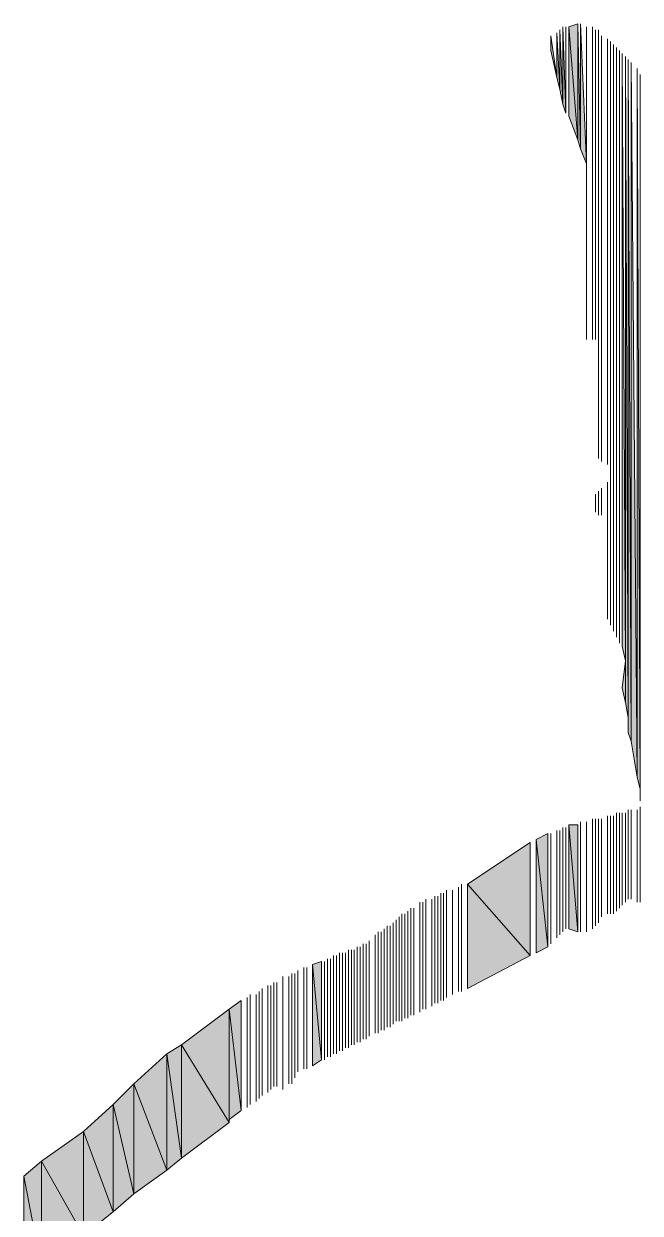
# Model space of a CAD drawing. Header units: millimetres. Extents: x -30643 to 86172, y -19411 to 63186.
# Drawn here: x 83077.6 to 83223.2, y -171.7 to 109.4 of the extents above; entities that cross this region are included whole.
import ezdxf

# ---------------------------------------------------------------- set-up
doc = ezdxf.new("R2010")
doc.units = ezdxf.units.MM

msp = doc.modelspace()

# ---------------------------------------------------------------- hatches: boundary and pattern name
h = msp.add_hatch(color=0)
h.dxf.hatch_style = 2
h.paths.add_polyline_path([(83203.54, 96.72), (83204.24, 93.91), (83203.54, 107.28)])
h = msp.add_hatch(color=0)
h.dxf.hatch_style = 2
h.paths.add_polyline_path([(83204.24, 93.91), (83204.95, 90.39), (83204.24, 107.98)])
h = msp.add_hatch(color=0)
h.dxf.hatch_style = 2
h.paths.add_polyline_path([(83204.95, 90.39), (83205.65, 88.28), (83204.95, 108.68)])
h = msp.add_hatch(color=0)
h.dxf.hatch_style = 2
h.paths.add_polyline_path([(83208.47, 81.95), (83208.47, 109.39), (83206.36, 108.68)])
h = msp.add_hatch(color=0)
h.dxf.hatch_style = 2
h.paths.add_polyline_path([(83206.36, 87.57), (83208.47, 81.95), (83206.36, 108.68)])
h = msp.add_hatch(color=0)
h.dxf.hatch_style = 2
h.paths.add_polyline_path([(83208.47, 81.95), (83209.17, 79.83), (83208.47, 109.39)])
h = msp.add_hatch(color=0)
h.dxf.hatch_style = 2
h.paths.add_polyline_path([(83209.17, 79.83), (83210.58, 76.32), (83209.17, 109.39)])
h = msp.add_hatch(color=0)
h.dxf.hatch_style = 2
h.paths.add_polyline_path([(83202.13, 103.06), (83203.54, 96.72), (83202.13, 106.57)])
h = msp.add_hatch(color=0)
h.dxf.hatch_style = 2
h.paths.add_polyline_path([(83216.21, 3.84), (83216.21, 1.73), (83216.21, 105.17)])
h = msp.add_hatch(color=0)
h.dxf.hatch_style = 2
h.paths.add_polyline_path([(83219.02, -37.68), (83219.73, -41.2), (83219.02, 101.65)])
h = msp.add_hatch(color=0)
h.dxf.hatch_style = 2
h.paths.add_polyline_path([(83219.73, -51.05), (83220.43, -54.57), (83219.73, 101.65)])
h = msp.add_hatch(color=0)
h.dxf.hatch_style = 2
h.paths.add_polyline_path([(83220.43, -55.98), (83220.43, -58.09), (83220.43, 100.94)])
h = msp.add_hatch(color=0)
h.dxf.hatch_style = 2
h.paths.add_polyline_path([(83220.43, -58.09), (83221.13, -60.2), (83220.43, 100.24)])
h = msp.add_hatch(color=0)
h.dxf.hatch_style = 2
h.paths.add_polyline_path([(83221.13, -60.2), (83222.54, -68.64), (83221.13, 100.24)])
h = msp.add_hatch(color=0)
h.dxf.hatch_style = 2
h.paths.add_polyline_path([(83222.54, -68.64), (83223.24, -71.46), (83222.54, 98.83)])
h = msp.add_hatch(color=0)
h.dxf.hatch_style = 2
h.paths.add_polyline_path([(83219.73, -51.05), (83219.73, -41.2), (83219.02, -47.53)])
h = msp.add_hatch(color=0)
h.dxf.hatch_style = 2
h.paths.add_polyline_path([(83206.36, -104.53), (83208.47, -105.23), (83206.36, -79.9)])
h = msp.add_hatch(color=0)
h.dxf.hatch_style = 2
h.paths.add_polyline_path([(83208.47, -105.23), (83208.47, -79.9), (83206.36, -79.9)])
h = msp.add_hatch(color=0)
h.dxf.hatch_style = 2
h.paths.add_polyline_path([(83197.21, -110.86), (83197.21, -84.12), (83182.43, -93.97)])
h = msp.add_hatch(color=0)
h.dxf.hatch_style = 2
h.paths.add_polyline_path([(83201.43, -108.75), (83201.43, -82.01), (83198.62, -83.42)])
h = msp.add_hatch(color=0)
h.dxf.hatch_style = 2
h.paths.add_polyline_path([(83198.62, -110.16), (83201.43, -108.75), (83198.62, -83.42)])
h = msp.add_hatch(color=0)
h.dxf.hatch_style = 2
h.paths.add_polyline_path([(83182.43, -118.6), (83197.21, -110.86), (83182.43, -93.97)])
h = msp.add_hatch(color=0)
h.dxf.hatch_style = 2
h.paths.add_polyline_path([(83147.95, -135.49), (83147.95, -112.27), (83145.84, -112.97)])
h = msp.add_hatch(color=0)
h.dxf.hatch_style = 2
h.paths.add_polyline_path([(83145.84, -136.9), (83147.95, -135.49), (83145.84, -112.97)])
h = msp.add_hatch(color=0)
h.dxf.hatch_style = 2
h.paths.add_polyline_path([(83126.14, -150.27), (83126.14, -123.53), (83114.88, -131.97)])
h = msp.add_hatch(color=0)
h.dxf.hatch_style = 2
h.paths.add_polyline_path([(83128.95, -147.45), (83128.95, -121.42), (83126.14, -123.53)])
h = msp.add_hatch(color=0)
h.dxf.hatch_style = 2
h.paths.add_polyline_path([(83126.14, -149.57), (83128.95, -147.45), (83126.14, -123.53)])
h = msp.add_hatch(color=0)
h.dxf.hatch_style = 2
h.paths.add_polyline_path([(83114.88, -158.71), (83114.88, -131.97), (83111.36, -134.08)])
h = msp.add_hatch(color=0)
h.dxf.hatch_style = 2
h.paths.add_polyline_path([(83114.88, -158.71), (83126.14, -150.27), (83114.88, -131.97)])
h = msp.add_hatch(color=0)
h.dxf.hatch_style = 2
h.paths.add_polyline_path([(83111.36, -161.53), (83111.36, -134.08), (83103.62, -141.12)])
h = msp.add_hatch(color=0)
h.dxf.hatch_style = 2
h.paths.add_polyline_path([(83111.36, -161.53), (83114.88, -158.71), (83111.36, -134.08)])
h = msp.add_hatch(color=0)
h.dxf.hatch_style = 2
h.paths.add_polyline_path([(83103.62, -167.16), (83103.62, -141.12), (83098.69, -146.05)])
h = msp.add_hatch(color=0)
h.dxf.hatch_style = 2
h.paths.add_polyline_path([(83103.62, -167.16), (83111.36, -161.53), (83103.62, -141.12)])
h = msp.add_hatch(color=0)
h.dxf.hatch_style = 2
h.paths.add_polyline_path([(83098.69, -171.38), (83098.69, -146.05), (83091.66, -152.38)])
h = msp.add_hatch(color=0)
h.dxf.hatch_style = 2
h.paths.add_polyline_path([(83098.69, -171.38), (83103.62, -167.16), (83098.69, -146.05)])
h = msp.add_hatch(color=0)
h.dxf.hatch_style = 2
h.paths.add_polyline_path([(83091.66, -177.01), (83091.66, -152.38), (83081.8, -159.42)])
h = msp.add_hatch(color=0)
h.dxf.hatch_style = 2
h.paths.add_polyline_path([(83091.66, -177.01), (83098.69, -171.38), (83091.66, -152.38)])
h = msp.add_hatch(color=0)
h.dxf.hatch_style = 2
h.paths.add_polyline_path([(83081.8, -184.75), (83081.8, -159.42), (83077.58, -162.94)])
h = msp.add_hatch(color=0)
h.dxf.hatch_style = 2
h.paths.add_polyline_path([(83081.8, -184.75), (83091.66, -177.01), (83081.8, -159.42)])
h = msp.add_hatch(color=0)
h.dxf.hatch_style = 2
h.paths.add_polyline_path([(83077.58, -187.56), (83081.8, -184.75), (83077.58, -162.94)])

# ---------------------------------------------------------------- linework, layer by layer
at = {"color": 0, "lineweight": 0}
for points in [[(83203.54, 96.72), (83203.54, 107.28)], [(83203.54, 96.72), (83204.24, 93.91), (83203.54, 107.28)], [(83204.24, 93.91), (83204.24, 107.98)], [(83204.24, 93.91), (83204.95, 90.39), (83204.24, 107.98)], [(83204.95, 90.39), (83204.95, 108.68)], [(83204.95, 90.39), (83205.65, 88.28), (83204.95, 108.68)], [(83205.65, 88.28), (83205.65, 108.68)], [(83205.65, 88.28), (83205.65, 108.68)], [(83208.47, 81.95), (83208.47, 109.39), (83206.36, 108.68)], [(83206.36, 87.57), (83206.36, 108.68)], [(83206.36, 87.57), (83206.36, 108.68)], [(83206.36, 87.57), (83206.36, 108.68)], [(83206.36, 87.57), (83208.47, 81.95), (83206.36, 108.68)], [(83208.47, 81.95), (83209.17, 79.83), (83208.47, 109.39)], [(83209.17, 79.83), (83209.17, 109.39)], [(83209.17, 79.83), (83210.58, 76.32), (83209.17, 109.39)], [(83210.58, 76.32), (83210.58, 108.68)], [(83210.58, 34.8), (83210.58, 108.68)], [(83211.99, 34.8), (83211.99, 108.68)], [(83211.99, 34.8), (83211.99, 108.68)], [(83211.99, 34.8), (83211.99, 108.68)], [(83211.99, 34.8), (83211.99, 108.68)], [(83211.99, 34.8), (83211.99, 108.68)], [(83211.99, 34.8), (83211.99, 108.68)], [(83211.99, 34.8), (83211.99, 108.68)], [(83211.99, 34.8), (83211.99, 108.68)], [(83212.69, 34.8), (83212.69, 107.98)], [(83212.69, 34.8), (83212.69, 107.98)], [(83212.69, 34.8), (83212.69, 107.98)], [(83212.69, 34.8), (83212.69, 107.98)], [(83213.39, 34.8), (83213.39, 107.98)], [(83213.39, 6.65), (83213.39, 107.98)], [(83213.39, 6.65), (83213.39, 107.28)], [(83213.39, 6.65), (83213.39, 107.28)], [(83202.13, 103.06), (83202.13, 106.57)], [(83202.13, 103.06), (83203.54, 96.72), (83202.13, 106.57)], [(83214.1, 5.95), (83214.1, 106.57)], [(83214.1, 5.95), (83214.1, 106.57)], [(83215.5, 5.24), (83215.5, 105.87)], [(83215.5, 5.24), (83215.5, 105.87)], [(83215.5, 5.24), (83215.5, 105.17)], [(83215.5, 5.24), (83215.5, 105.17)], [(83216.21, 3.84), (83216.21, 105.17)], [(83216.21, 3.84), (83216.21, 1.73), (83216.21, 105.17)], [(83216.21, 1.73), (83216.21, 104.46)], [(83216.21, -32.75), (83216.21, 104.46)], [(83216.91, -33.46), (83216.91, 104.46)], [(83216.91, -33.46), (83216.91, 104.46)], [(83216.91, -34.16), (83216.91, 103.76)], [(83216.91, -34.16), (83216.91, 103.76)], [(83217.61, -34.16), (83217.61, 103.76)], [(83217.61, -34.16), (83217.61, 103.76)], [(83217.61, -35.57), (83217.61, 103.06)], [(83217.61, -35.57), (83217.61, 103.06)], [(83218.32, -35.57), (83218.32, 103.06)], [(83218.32, -35.57), (83218.32, 103.06)], [(83218.32, -36.27), (83218.32, 102.35)], [(83218.32, -36.27), (83218.32, 102.35)], [(83218.32, -36.98), (83218.32, 102.35)], [(83218.32, -36.98), (83218.32, 102.35)], [(83219.02, -36.98), (83219.02, 102.35)], [(83219.02, -36.98), (83219.02, 102.35)], [(83219.02, -37.68), (83219.02, 101.65)], [(83219.02, -37.68), (83219.73, -41.2), (83219.02, 101.65)], [(83219.73, -41.2), (83219.73, 101.65)], [(83219.73, -51.05), (83220.43, -54.57), (83219.73, 101.65)], [(83220.43, -54.57), (83220.43, 100.94)], [(83220.43, -54.57), (83220.43, 100.94)], [(83220.43, -55.98), (83220.43, 100.94)], [(83220.43, -55.98), (83220.43, -58.09), (83220.43, 100.94)], [(83220.43, -58.09), (83220.43, 100.24)], [(83220.43, -58.09), (83221.13, -60.2), (83220.43, 100.24)], [(83221.13, -60.2), (83221.13, 100.24)], [(83221.13, -60.2), (83222.54, -68.64), (83221.13, 100.24)], [(83222.54, -68.64), (83222.54, 98.83)], [(83222.54, -68.64), (83223.24, -71.46), (83222.54, 98.83)], [(83223.24, -71.46), (83223.24, 97.43)], [(83223.24, -71.46), (83223.24, 97.43)], [(83223.24, -72.86), (83223.24, 96.72)], [(83223.24, -72.86), (83223.24, 96.72)], [(83223.24, -74.27), (83223.24, 96.02)], [(83223.24, -74.27), (83223.24, 96.02)], [(83215.5, -7.42), (83215.5, 1.02)], [(83215.5, -31.35), (83215.5, 1.02)], [(83215.5, -31.35), (83215.5, 1.02)], [(83215.5, -31.35), (83215.5, 1.02)], [(83216.21, -32.75), (83216.21, 1.73)], [(83216.21, -32.05), (83216.21, 1.02)], [(83216.21, -32.05), (83216.21, 1.02)], [(83212.69, -6.01), (83212.69, -1.79)], [(83212.69, -6.01), (83212.69, -1.79)], [(83213.39, -6.72), (83213.39, -1.09)], [(83213.39, -6.72), (83213.39, -1.09)], [(83213.39, -6.01), (83213.39, -1.79)], [(83213.39, -6.01), (83213.39, -1.79)], [(83214.1, -6.72), (83214.1, -0.39)], [(83214.1, -6.72), (83214.1, -0.39)], [(83212.69, -3.9), (83212.69, -6.01)], [(83219.73, -51.05), (83219.73, -41.2), (83219.02, -47.53)], [(83223.24, -98.2), (83223.24, -75.68)], [(83223.24, -98.2), (83223.24, -75.68)], [(83211.99, -104.53), (83211.99, -78.49)], [(83211.99, -104.53), (83211.99, -78.49)], [(83211.99, -104.53), (83211.99, -78.49)], [(83211.99, -104.53), (83211.99, -78.49)], [(83211.99, -104.53), (83211.99, -78.49)], [(83211.99, -104.53), (83211.99, -78.49)], [(83212.69, -103.83), (83212.69, -78.49)], [(83212.69, -103.83), (83212.69, -78.49)], [(83212.69, -103.83), (83212.69, -78.49)], [(83212.69, -103.83), (83212.69, -78.49)], [(83213.39, -103.12), (83213.39, -78.49)], [(83213.39, -103.12), (83213.39, -78.49)], [(83213.39, -102.42), (83213.39, -78.49)], [(83213.39, -102.42), (83213.39, -78.49)], [(83214.1, -101.72), (83214.1, -78.49)], [(83214.1, -101.72), (83214.1, -78.49)], [(83215.5, -101.01), (83215.5, -77.79)], [(83215.5, -101.01), (83215.5, -77.79)], [(83215.5, -101.01), (83215.5, -77.79)], [(83215.5, -101.01), (83215.5, -77.79)], [(83216.21, -101.01), (83216.21, -77.79)], [(83216.21, -101.01), (83216.21, -77.79)], [(83216.21, -101.01), (83216.21, -77.79)], [(83216.21, -101.01), (83216.21, -77.79)], [(83216.91, -101.01), (83216.91, -77.79)], [(83216.91, -101.01), (83216.91, -77.79)], [(83216.91, -100.31), (83216.91, -77.79)], [(83216.91, -100.31), (83216.91, -77.79)], [(83217.61, -100.31), (83217.61, -77.09)], [(83217.61, -100.31), (83217.61, -77.09)], [(83217.61, -100.31), (83217.61, -77.79)], [(83217.61, -100.31), (83217.61, -77.79)], [(83218.32, -99.6), (83218.32, -77.09)], [(83218.32, -99.6), (83218.32, -77.09)], [(83218.32, -99.6), (83218.32, -77.09)], [(83218.32, -99.6), (83218.32, -77.09)], [(83218.32, -98.9), (83218.32, -77.09)], [(83218.32, -98.9), (83218.32, -77.09)], [(83219.02, -98.9), (83219.02, -77.09)], [(83219.02, -98.9), (83219.02, -77.09)], [(83219.02, -98.9), (83219.02, -77.09)], [(83219.02, -98.9), (83219.02, -77.09)], [(83219.73, -98.2), (83219.73, -77.09)], [(83219.73, -98.2), (83219.73, -77.09)], [(83220.43, -97.49), (83220.43, -76.38)], [(83220.43, -97.49), (83220.43, -76.38)], [(83220.43, -97.49), (83220.43, -77.09)], [(83220.43, -97.49), (83220.43, -77.09)], [(83220.43, -97.49), (83220.43, -77.09)], [(83220.43, -97.49), (83220.43, -77.09)], [(83221.13, -97.49), (83221.13, -76.38)], [(83221.13, -97.49), (83221.13, -76.38)], [(83222.54, -98.2), (83222.54, -76.38)], [(83222.54, -98.2), (83222.54, -76.38)], [(83223.24, -98.2), (83223.24, -76.38)], [(83223.24, -98.2), (83223.24, -76.38)], [(83223.24, -98.2), (83223.24, -76.38)], [(83223.24, -98.2), (83223.24, -76.38)], [(83203.54, -106.64), (83203.54, -81.31)], [(83203.54, -106.64), (83203.54, -81.31)], [(83204.24, -105.94), (83204.24, -81.31)], [(83204.24, -105.94), (83204.24, -81.31)], [(83204.95, -105.23), (83204.95, -80.6)], [(83204.95, -105.23), (83204.95, -80.6)], [(83205.65, -104.53), (83205.65, -80.6)], [(83205.65, -104.53), (83205.65, -80.6)], [(83206.36, -104.53), (83206.36, -79.9)], [(83206.36, -104.53), (83208.47, -105.23), (83206.36, -79.9)], [(83208.47, -105.23), (83208.47, -79.9), (83206.36, -79.9)], [(83206.36, -104.53), (83206.36, -80.6)], [(83206.36, -104.53), (83206.36, -80.6)], [(83208.47, -105.23), (83208.47, -79.9)], [(83209.17, -105.23), (83209.17, -79.2)], [(83209.17, -105.23), (83209.17, -79.2)], [(83210.58, -105.23), (83210.58, -79.2)], [(83210.58, -105.23), (83210.58, -79.2)], [(83211.99, -104.53), (83211.99, -79.2)], [(83211.99, -104.53), (83211.99, -79.2)], [(83197.21, -110.86), (83197.21, -84.12), (83182.43, -93.97)], [(83197.21, -110.86), (83197.21, -84.12)], [(83201.43, -108.75), (83201.43, -82.01), (83198.62, -83.42)], [(83198.62, -110.16), (83198.62, -83.42)], [(83198.62, -110.16), (83201.43, -108.75), (83198.62, -83.42)], [(83201.43, -108.75), (83201.43, -82.01)], [(83202.13, -108.05), (83202.13, -82.01)], [(83202.13, -108.05), (83202.13, -82.01)], [(83177.5, -120.71), (83177.5, -95.38)], [(83177.5, -120.71), (83177.5, -95.38)], [(83178.91, -120.01), (83178.91, -95.38)], [(83178.91, -120.01), (83178.91, -95.38)], [(83180.32, -119.31), (83180.32, -94.68)], [(83180.32, -119.31), (83180.32, -94.68)], [(83181.02, -119.31), (83181.02, -93.97)], [(83181.02, -119.31), (83181.02, -93.97)], [(83182.43, -118.6), (83182.43, -93.97)], [(83182.43, -118.6), (83197.21, -110.86), (83182.43, -93.97)], [(83171.17, -124.23), (83171.17, -98.2)], [(83171.17, -124.23), (83171.17, -98.2)], [(83171.88, -123.53), (83171.88, -98.2)], [(83171.88, -123.53), (83171.88, -98.2)], [(83171.88, -123.53), (83171.88, -98.2)], [(83171.88, -123.53), (83171.88, -98.2)], [(83171.88, -123.53), (83171.88, -98.2)], [(83171.88, -123.53), (83171.88, -98.2)], [(83172.58, -123.53), (83172.58, -97.49)], [(83172.58, -123.53), (83172.58, -97.49)], [(83172.58, -123.53), (83172.58, -98.2)], [(83172.58, -123.53), (83172.58, -98.2)], [(83173.99, -122.83), (83173.99, -97.49)], [(83173.99, -122.83), (83173.99, -97.49)], [(83174.69, -122.12), (83174.69, -96.79)], [(83174.69, -122.12), (83174.69, -96.79)], [(83174.69, -122.12), (83174.69, -96.79)], [(83174.69, -122.12), (83174.69, -96.79)], [(83175.39, -122.12), (83175.39, -96.79)], [(83175.39, -122.12), (83175.39, -96.79)], [(83175.39, -122.12), (83175.39, -96.79)], [(83175.39, -122.12), (83175.39, -96.79)], [(83175.39, -122.12), (83175.39, -96.79)], [(83175.39, -122.12), (83175.39, -96.79)], [(83176.1, -121.42), (83176.1, -96.09)], [(83176.1, -121.42), (83176.1, -96.09)], [(83176.8, -121.42), (83176.8, -96.09)], [(83176.8, -121.42), (83176.8, -96.09)], [(83166.95, -126.34), (83166.95, -101.01)], [(83166.95, -126.34), (83166.95, -101.01)], [(83166.95, -126.34), (83166.95, -101.01)], [(83166.95, -126.34), (83166.95, -101.01)], [(83167.65, -125.64), (83167.65, -101.01)], [(83167.65, -125.64), (83167.65, -101.01)], [(83167.65, -125.64), (83167.65, -101.01)], [(83167.65, -125.64), (83167.65, -101.01)], [(83168.36, -125.64), (83168.36, -100.31)], [(83168.36, -125.64), (83168.36, -100.31)], [(83169.06, -124.94), (83169.06, -99.6)], [(83169.06, -124.94), (83169.06, -99.6)], [(83169.06, -124.94), (83169.06, -99.6)], [(83169.06, -124.94), (83169.06, -99.6)], [(83169.06, -124.94), (83169.06, -100.31)], [(83169.06, -124.94), (83169.06, -100.31)], [(83169.76, -124.94), (83169.76, -99.6)], [(83169.76, -124.94), (83169.76, -99.6)], [(83169.76, -124.94), (83169.76, -99.6)], [(83169.76, -124.94), (83169.76, -99.6)], [(83169.76, -124.23), (83169.76, -99.6)], [(83169.76, -124.23), (83169.76, -99.6)], [(83171.17, -124.23), (83171.17, -98.9)], [(83171.17, -124.23), (83171.17, -98.9)], [(83163.43, -127.75), (83163.43, -103.83)], [(83163.43, -127.75), (83163.43, -103.83)], [(83164.14, -127.75), (83164.14, -103.83)], [(83164.14, -127.75), (83164.14, -103.83)], [(83164.14, -127.75), (83164.14, -103.83)], [(83164.14, -127.75), (83164.14, -103.83)], [(83164.14, -127.75), (83164.14, -103.83)], [(83164.14, -127.75), (83164.14, -103.83)], [(83164.84, -127.05), (83164.84, -103.12)], [(83164.84, -127.05), (83164.84, -103.12)], [(83164.84, -127.05), (83164.84, -103.12)], [(83164.84, -127.05), (83164.84, -103.12)], [(83165.54, -126.34), (83165.54, -102.42)], [(83165.54, -126.34), (83165.54, -102.42)], [(83166.25, -126.34), (83166.25, -101.72)], [(83166.25, -126.34), (83166.25, -101.72)], [(83166.25, -126.34), (83166.25, -101.72)], [(83166.25, -126.34), (83166.25, -101.72)], [(83166.95, -126.34), (83166.95, -101.72)], [(83166.95, -126.34), (83166.95, -101.72)], [(83160.62, -129.16), (83160.62, -105.94)], [(83160.62, -129.16), (83160.62, -105.94)], [(83160.62, -129.16), (83160.62, -106.64)], [(83160.62, -129.16), (83160.62, -106.64)], [(83161.32, -128.45), (83161.32, -105.23)], [(83161.32, -128.45), (83161.32, -105.23)], [(83161.32, -129.16), (83161.32, -105.94)], [(83161.32, -129.16), (83161.32, -105.94)], [(83162.02, -128.45), (83162.02, -105.23)], [(83162.02, -128.45), (83162.02, -105.23)], [(83162.02, -128.45), (83162.02, -105.23)], [(83162.02, -128.45), (83162.02, -105.23)], [(83162.73, -128.45), (83162.73, -104.53)], [(83162.73, -128.45), (83162.73, -104.53)], [(83162.73, -128.45), (83162.73, -104.53)], [(83162.73, -128.45), (83162.73, -104.53)], [(83154.28, -132.68), (83154.28, -109.46)], [(83154.28, -132.68), (83154.28, -109.46)], [(83154.28, -132.68), (83154.28, -109.46)], [(83154.28, -132.68), (83154.28, -109.46)], [(83154.99, -131.97), (83154.99, -109.46)], [(83154.99, -131.97), (83154.99, -109.46)], [(83154.99, -131.97), (83154.99, -109.46)], [(83154.99, -131.97), (83154.99, -109.46)], [(83154.99, -131.97), (83154.99, -109.46)], [(83154.99, -131.97), (83154.99, -109.46)], [(83154.99, -131.97), (83154.99, -109.46)], [(83154.99, -131.97), (83154.99, -109.46)], [(83155.69, -131.97), (83155.69, -109.46)], [(83155.69, -131.97), (83155.69, -109.46)], [(83156.39, -131.27), (83156.39, -108.75)], [(83156.39, -131.27), (83156.39, -108.75)], [(83156.39, -131.27), (83156.39, -108.75)], [(83156.39, -131.27), (83156.39, -108.75)], [(83157.1, -131.27), (83157.1, -108.75)], [(83157.1, -131.27), (83157.1, -108.75)], [(83157.8, -130.57), (83157.8, -108.05)], [(83157.8, -130.57), (83157.8, -108.05)], [(83157.8, -130.57), (83157.8, -108.05)], [(83157.8, -130.57), (83157.8, -108.05)], [(83158.51, -130.57), (83158.51, -108.05)], [(83158.51, -130.57), (83158.51, -108.05)], [(83158.51, -130.57), (83158.51, -108.05)], [(83158.51, -130.57), (83158.51, -108.05)], [(83159.21, -129.86), (83159.21, -107.34)], [(83159.21, -129.86), (83159.21, -107.34)], [(83159.21, -129.86), (83159.21, -107.34)], [(83159.21, -129.86), (83159.21, -107.34)], [(83147.95, -135.49), (83147.95, -112.27), (83145.84, -112.97)], [(83147.95, -135.49), (83147.95, -112.27)], [(83148.65, -135.49), (83148.65, -112.27)], [(83148.65, -135.49), (83148.65, -112.27)], [(83149.36, -134.79), (83149.36, -111.57)], [(83149.36, -134.79), (83149.36, -111.57)], [(83149.36, -134.79), (83149.36, -111.57)], [(83149.36, -134.79), (83149.36, -111.57)], [(83150.06, -134.79), (83150.06, -111.57)], [(83150.06, -134.79), (83150.06, -111.57)], [(83150.06, -134.08), (83150.06, -111.57)], [(83150.06, -134.08), (83150.06, -111.57)], [(83150.77, -134.08), (83150.77, -110.86)], [(83150.77, -134.08), (83150.77, -110.86)], [(83151.47, -134.08), (83151.47, -110.86)], [(83151.47, -134.08), (83151.47, -110.86)], [(83151.47, -134.08), (83151.47, -110.86)], [(83151.47, -134.08), (83151.47, -110.86)], [(83151.47, -134.08), (83151.47, -110.86)], [(83151.47, -134.08), (83151.47, -110.86)], [(83152.17, -133.38), (83152.17, -110.16)], [(83152.17, -133.38), (83152.17, -110.16)], [(83152.17, -133.38), (83152.17, -110.86)], [(83152.17, -133.38), (83152.17, -110.86)], [(83152.88, -133.38), (83152.88, -110.16)], [(83152.88, -133.38), (83152.88, -110.16)], [(83153.58, -132.68), (83153.58, -110.16)], [(83153.58, -132.68), (83153.58, -110.16)], [(83140.91, -141.12), (83140.91, -115.09)], [(83140.91, -141.12), (83140.91, -115.09)], [(83141.62, -139.71), (83141.62, -115.09)], [(83141.62, -139.71), (83141.62, -115.09)], [(83142.32, -138.31), (83142.32, -114.38)], [(83142.32, -138.31), (83142.32, -114.38)], [(83143.73, -137.6), (83143.73, -113.68)], [(83143.73, -137.6), (83143.73, -113.68)], [(83143.73, -137.6), (83143.73, -114.38)], [(83143.73, -137.6), (83143.73, -114.38)], [(83144.43, -137.6), (83144.43, -113.68)], [(83144.43, -137.6), (83144.43, -113.68)], [(83145.84, -136.9), (83145.84, -112.97)], [(83145.84, -136.9), (83147.95, -135.49), (83145.84, -112.97)], [(83135.28, -143.23), (83135.28, -117.9)], [(83135.28, -143.23), (83135.28, -117.9)], [(83135.99, -142.53), (83135.99, -117.9)], [(83135.99, -142.53), (83135.99, -117.9)], [(83135.99, -141.82), (83135.99, -117.9)], [(83135.99, -141.82), (83135.99, -117.9)], [(83136.69, -141.82), (83136.69, -117.2)], [(83136.69, -141.82), (83136.69, -117.2)], [(83136.69, -141.82), (83136.69, -117.2)], [(83136.69, -141.82), (83136.69, -117.2)], [(83137.4, -141.82), (83137.4, -117.2)], [(83137.4, -141.82), (83137.4, -117.2)], [(83138.8, -142.53), (83138.8, -115.79)], [(83138.8, -142.53), (83138.8, -115.79)], [(83138.8, -142.53), (83138.8, -115.79)], [(83138.8, -142.53), (83138.8, -115.79)], [(83140.21, -141.12), (83140.21, -115.79)], [(83140.21, -141.12), (83140.21, -115.79)], [(83130.36, -146.75), (83130.36, -120.71)], [(83130.36, -146.75), (83130.36, -120.71)], [(83131.06, -146.05), (83131.06, -120.01)], [(83131.06, -146.05), (83131.06, -120.01)], [(83131.06, -146.05), (83131.06, -120.71)], [(83131.06, -146.05), (83131.06, -120.71)], [(83132.47, -145.34), (83132.47, -120.01)], [(83132.47, -145.34), (83132.47, -120.01)], [(83133.17, -144.64), (83133.17, -119.31)], [(83133.17, -144.64), (83133.17, -119.31)], [(83133.88, -143.94), (83133.88, -118.6)], [(83133.88, -143.94), (83133.88, -118.6)], [(83126.14, -150.27), (83126.14, -123.53), (83114.88, -131.97)], [(83128.95, -147.45), (83128.95, -121.42), (83126.14, -123.53)], [(83126.14, -150.27), (83126.14, -123.53)], [(83126.14, -149.57), (83126.14, -123.53)], [(83126.14, -149.57), (83128.95, -147.45), (83126.14, -123.53)], [(83128.95, -147.45), (83128.95, -121.42)], [(83128.95, -147.45), (83128.95, -121.42)], [(83128.95, -147.45), (83128.95, -121.42)], [(83114.88, -158.71), (83114.88, -131.97), (83111.36, -134.08)], [(83114.88, -158.71), (83126.14, -150.27), (83114.88, -131.97)], [(83111.36, -161.53), (83111.36, -134.08), (83103.62, -141.12)], [(83111.36, -161.53), (83114.88, -158.71), (83111.36, -134.08)], [(83103.62, -167.16), (83103.62, -141.12), (83098.69, -146.05)], [(83103.62, -167.16), (83111.36, -161.53), (83103.62, -141.12)], [(83098.69, -171.38), (83098.69, -146.05), (83091.66, -152.38)], [(83098.69, -171.38), (83103.62, -167.16), (83098.69, -146.05)], [(83091.66, -177.01), (83091.66, -152.38), (83081.8, -159.42)], [(83091.66, -177.01), (83098.69, -171.38), (83091.66, -152.38)], [(83081.8, -184.75), (83081.8, -159.42), (83077.58, -162.94)], [(83081.8, -184.75), (83091.66, -177.01), (83081.8, -159.42)], [(83077.58, -187.56), (83077.58, -162.94)], [(83077.58, -187.56), (83081.8, -184.75), (83077.58, -162.94)]]:
    msp.add_lwpolyline(points, close=True, dxfattribs=at)

doc.saveas('drawing.dxf')
